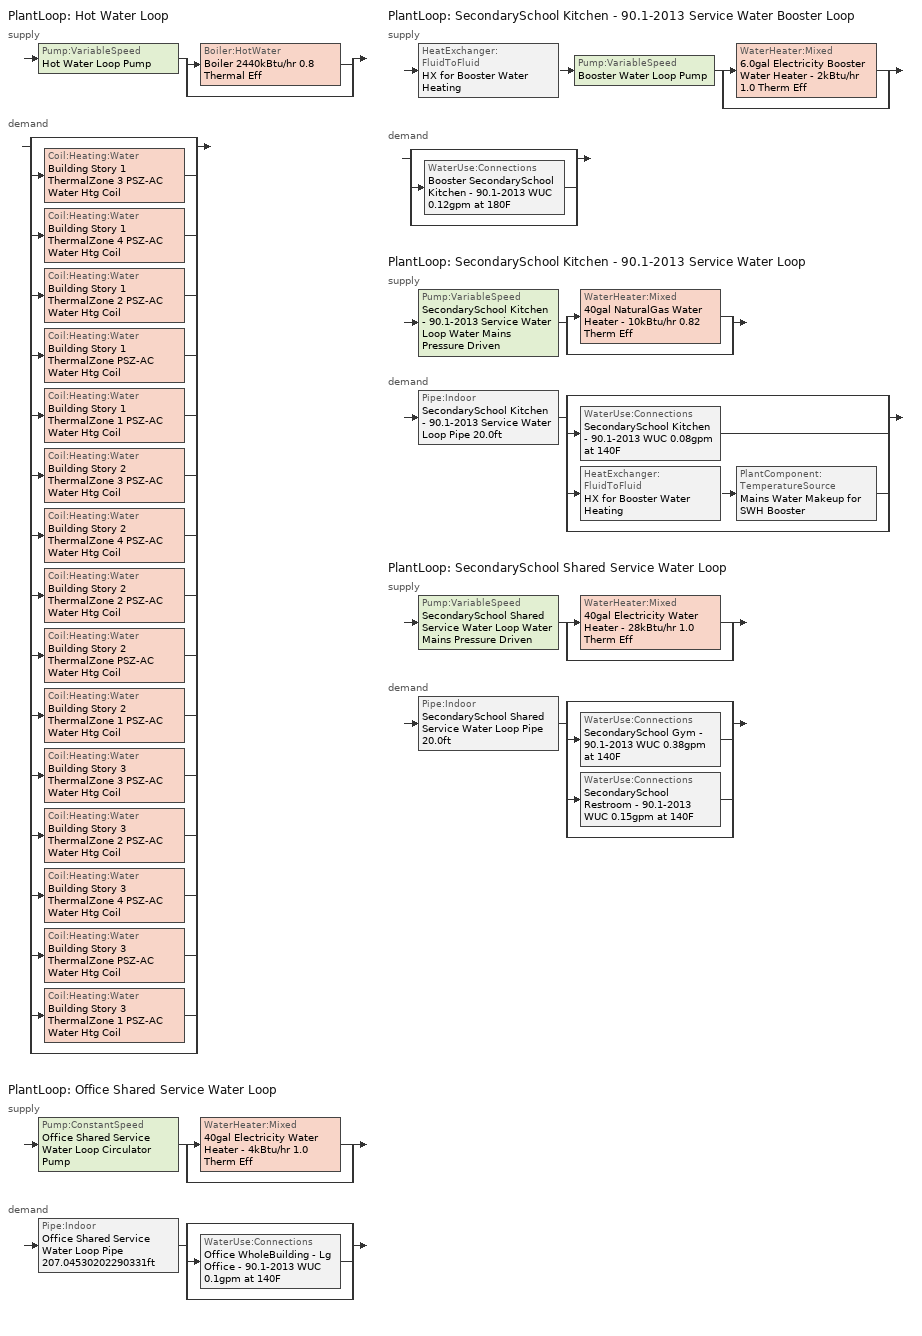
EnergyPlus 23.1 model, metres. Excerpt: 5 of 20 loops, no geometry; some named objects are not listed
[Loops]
PlantLoop 'Hot Water Loop'
 supply: Pump:VariableSpeed 'Hot Water Loop Pump' > split
  | Boiler:HotWater 'Boiler 2440kBtu/hr 0.8 Thermal Eff'
  | bypass
 demand: split
  | bypass
  | Coil:Heating:Water 'Building Story 1 ThermalZone 3 PSZ-AC Water Htg Coil'
  | Coil:Heating:Water 'Building Story 1 ThermalZone 4 PSZ-AC Water Htg Coil'
  | Coil:Heating:Water 'Building Story 1 ThermalZone 2 PSZ-AC Water Htg Coil'
  | Coil:Heating:Water 'Building Story 1 ThermalZone PSZ-AC Water Htg Coil'
  | Coil:Heating:Water 'Building Story 1 ThermalZone 1 PSZ-AC Water Htg Coil'
  | Coil:Heating:Water 'Building Story 2 ThermalZone 3 PSZ-AC Water Htg Coil'
  | Coil:Heating:Water 'Building Story 2 ThermalZone 4 PSZ-AC Water Htg Coil'
  | Coil:Heating:Water 'Building Story 2 ThermalZone 2 PSZ-AC Water Htg Coil'
  | Coil:Heating:Water 'Building Story 2 ThermalZone PSZ-AC Water Htg Coil'
  | Coil:Heating:Water 'Building Story 2 ThermalZone 1 PSZ-AC Water Htg Coil'
  | Coil:Heating:Water 'Building Story 3 ThermalZone 3 PSZ-AC Water Htg Coil'
  | Coil:Heating:Water 'Building Story 3 ThermalZone 2 PSZ-AC Water Htg Coil'
  | Coil:Heating:Water 'Building Story 3 ThermalZone 4 PSZ-AC Water Htg Coil'
  | Coil:Heating:Water 'Building Story 3 ThermalZone PSZ-AC Water Htg Coil'
  | Coil:Heating:Water 'Building Story 3 ThermalZone 1 PSZ-AC Water Htg Coil'
  | bypass
PlantLoop 'Office Shared Service Water Loop'
 supply: Pump:ConstantSpeed 'Office Shared Service Water Loop Circulator Pump' > split
  | WaterHeater:Mixed '40gal Electricity Water Heater - 4kBtu/hr 1.0 Therm Eff'
  | bypass
 demand: Pipe:Indoor 'Office Shared Service Water Loop Pipe 207.04530202290331ft' > split
  | bypass
  | WaterUse:Connections 'Office WholeBuilding - Lg Office - 90.1-2013 WUC 0.1gpm at 140F'
  | bypass
PlantLoop 'SecondarySchool Kitchen - 90.1-2013 Service Water Booster Loop'
 supply: HeatExchanger:FluidToFluid 'HX for Booster Water Heating' > Pump:VariableSpeed 'Booster Water Loop Pump' > split
  | WaterHeater:Mixed '6.0gal Electricity Booster Water Heater - 2kBtu/hr 1.0 Therm Eff'
  | bypass
 demand: split
  | bypass
  | WaterUse:Connections 'Booster SecondarySchool Kitchen - 90.1-2013 WUC 0.12gpm at 180F'
  | bypass
PlantLoop 'SecondarySchool Kitchen - 90.1-2013 Service Water Loop'
 supply: Pump:VariableSpeed 'SecondarySchool Kitchen - 90.1-2013 Service Water Loop Water Mains Pressure Driven' > split
  | WaterHeater:Mixed '40gal NaturalGas Water Heater - 10kBtu/hr 0.82 Therm Eff'
  | bypass
 demand: Pipe:Indoor 'SecondarySchool Kitchen - 90.1-2013 Service Water Loop Pipe 20.0ft' > split
  | bypass
  | WaterUse:Connections 'SecondarySchool Kitchen - 90.1-2013 WUC 0.08gpm at 140F'
  | HeatExchanger:FluidToFluid 'HX for Booster Water Heating' > PlantComponent:TemperatureSource 'Mains Water Makeup for SWH Booster'
  | bypass
PlantLoop 'SecondarySchool Shared Service Water Loop'
 supply: Pump:VariableSpeed 'SecondarySchool Shared Service Water Loop Water Mains Pressure Driven' > split
  | WaterHeater:Mixed '40gal Electricity Water Heater - 28kBtu/hr 1.0 Therm Eff'
  | bypass
 demand: Pipe:Indoor 'SecondarySchool Shared Service Water Loop Pipe 20.0ft' > split
  | bypass
  | WaterUse:Connections 'SecondarySchool Gym - 90.1-2013 WUC 0.38gpm at 140F'
  | WaterUse:Connections 'SecondarySchool Restroom - 90.1-2013 WUC 0.15gpm at 140F'
  | bypass
[Material] Roughness=Smooth; Thickness {m}=0.001143; Conductivity {W/m-K}=386; Density {kg/m3}=8906.27; Specific Heat {J/kg-K}=385.1856; Thermal Absorptance=0.9; Solar Absorptance=0.7; Visible Absorptance=0.7
Copper pipe 0.75in type L; Copper pipe 0.75in type L 1; Copper pipe 0.75in type L 2
[Construction]
Uninsulated copper pipe 0.75in type L: Copper pipe 0.75in type L
Uninsulated copper pipe 0.75in type L 1: Copper pipe 0.75in type L 1
Uninsulated copper pipe 0.75in type L 2: Copper pipe 0.75in type L 2
[Daylighting:Controls]
Building Story 3 ThermalZone 4 DaylightingControls: Zone or Space=Building Story 3 ThermalZone 4; Lighting Control Type=Stepped; Minimum Input Power Fraction for Continuous or ContinuousOff Dimming Control=0.3; Minimum Light Output Fraction for Continuous or ContinuousOff Dimming Control=0.2; Number of Stepped Control Steps=3; Probability Lighting will be Reset When Needed in Manual Stepped Control=1; Glare Calculation Daylighting Reference Point=Building Story 3 Space 4 Daylt Sensor 1; Glare Calculation Azimuth Angle of View Direction Clockwise from Zone y-Axis {deg}=-0; Maximum Allowable Discomfort Glare Index=22; Daylighting Reference Point 1=Building Story 3 Space 4 Daylt Sensor 1; Fraction of Lights Controlled by Reference Point 1=0.463; Illuminance Setpoint at Reference Point 1 {lux}=377; Daylighting Reference Point 2=Building Story 3 Space 4 Daylt Sensor 2; Fraction of Lights Controlled by Reference Point 2=0.102; Illuminance Setpoint at Reference Point 2 {lux}=377
[Coil:Heating:Water] Availability Schedule=Always On Discrete; U-Factor Times Area Value {W/K}=Autosize; Maximum Water Flow Rate {m3/s}=Autosize; Performance Input Method=UFactorTimesAreaAndDesignWaterFlowRate; Rated Capacity {W}=Autosize; Rated Inlet Water Temperature {C}=82.2222; Rated Inlet Air Temperature {C}=7.22222; Rated Outlet Water Temperature {C}=71.1111; Rated Outlet Air Temperature {C}=50; Rated Ratio for Air and Water Convection=0.5
Building Story 1 ThermalZone 1 PSZ-AC Water Htg Coil; Building Story 1 ThermalZone 2 PSZ-AC Water Htg Coil; Building Story 1 ThermalZone 3 PSZ-AC Water Htg Coil; Building Story 1 ThermalZone 4 PSZ-AC Water Htg Coil; Building Story 1 ThermalZone PSZ-AC Water Htg Coil; Building Story 2 ThermalZone 1 PSZ-AC Water Htg Coil; Building Story 2 ThermalZone 2 PSZ-AC Water Htg Coil; Building Story 2 ThermalZone 3 PSZ-AC Water Htg Coil; Building Story 2 ThermalZone 4 PSZ-AC Water Htg Coil; Building Story 2 ThermalZone PSZ-AC Water Htg Coil; Building Story 3 ThermalZone 1 PSZ-AC Water Htg Coil; Building Story 3 ThermalZone 2 PSZ-AC Water Htg Coil; Building Story 3 ThermalZone 3 PSZ-AC Water Htg Coil; Building Story 3 ThermalZone 4 PSZ-AC Water Htg Coil; Building Story 3 ThermalZone PSZ-AC Water Htg Coil
[PlantLoop] Fluid Type=Water; Maximum Loop Flow Rate {m3/s}=Autosize; Minimum Loop Flow Rate {m3/s}=0; Plant Loop Volume {m3}=Autocalculate; Load Distribution Scheme=Optimal; Plant Loop Demand Calculation Scheme=SingleSetpoint; Common Pipe Simulation=None
Name | Plant Equipment Operation Scheme | Maximum Loop Temperature {C} | Minimum Loop Temperature {C}
Hot Water Loop | Hot Water Loop Operation Schemes | 100 | 10
Office Shared Service Water Loop | Office Shared Service Water Loop Operation Schemes | 60 | 10
SecondarySchool Kitchen - 90.1-2013 Service Water Booster Loop | SecondarySchool Kitchen - 90.1-2013 Service Water Booster Loop Operation Schemes | 100 | 0
SecondarySchool Kitchen - 90.1-2013 Service Water Loop | SecondarySchool Kitchen - 90.1-2013 Service Water Loop Operation Schemes | 60 | 10
SecondarySchool Shared Service Water Loop | SecondarySchool Shared Service Water Loop Operation Schemes | 60 | 10
[Sizing:Plant] Loop Type=Heating; Sizing Option=NonCoincident; Zone Timesteps in Averaging Window=1; Coincident Sizing Factor Mode=None
Name | Design Loop Exit Temperature {C} | Loop Design Temperature Difference {deltaC}
Hot Water Loop | 82.2222 | 11.1111
Office Shared Service Water Loop; SecondarySchool Kitchen - 90.1-2013 Service Water Loop; SecondarySchool Shared Service Water Loop | 60 | 5
SecondarySchool Kitchen - 90.1-2013 Service Water Booster Loop | 82.2222 | 5
[Pump:VariableSpeed] Design Maximum Flow Rate {m3/s}=Autosize; Fraction of Motor Inefficiencies to Fluid Stream=0; Coefficient 1 of the Part Load Performance Curve=0; Coefficient 2 of the Part Load Performance Curve=3.2485; Coefficient 3 of the Part Load Performance Curve=-4.7443; Coefficient 4 of the Part Load Performance Curve=2.5294; Design Minimum Flow Rate {m3/s}=0; Pump Control Type=Intermittent; Skin Loss Radiative Fraction=0.5; Design Power Sizing Method=PowerPerFlowPerPressure; Design Electric Power per Unit Flow Rate {W/(m3/s)}=348701.1; Design Shaft Power per Unit Flow Rate per Unit Head {W/((m3/s)-Pa)}=1.28205; Design Minimum Flow Rate Fraction=0
Name | Design Pump Head {Pa} | Design Power Consumption {W} | Motor Efficiency
Hot Water Loop Pump | 179344 | Autosize | 0.895
Booster Water Loop Pump | 0 | 0 | 1
SecondarySchool Kitchen - 90.1-2013 Service Water Loop Water Mains Pressure Driven; SecondarySchool Shared Service Water Loop Water Mains Pressure Driven | 0.001 | Autosize | 0.7
[Boiler:HotWater]
Boiler 2440kBtu/hr 0.8 Thermal Eff: Fuel Type=NaturalGas; Nominal Capacity {W}=Autosize; Nominal Thermal Efficiency=0.8; Efficiency Curve Temperature Evaluation Variable=LeavingBoiler; Normalized Boiler Efficiency Curve=Boiler with Minimum Turndown; Design Water Flow Rate {m3/s}=Autosize; Minimum Part Load Ratio=0; Maximum Part Load Ratio=1.2; Optimum Part Load Ratio=1; Water Outlet Upper Temperature Limit {C}=95; Boiler Flow Mode=LeavingSetpointModulated; Parasitic Electric Load {W}=0; Sizing Factor=1
[SetpointManager:Scheduled] Control Variable=Temperature
Name | Schedule | Setpoint Node or NodeList
Hot Water Loop Setpoint Manager | Hot Water Loop Temp - 180F | Hot Water Loop Supply Outlet Node
Service hot water setpoint manager 1 | Service Water Loop Temp - 140F | Office Shared Service Water Loop Supply Outlet Node
Hot water booster setpoint manager | Service Water Booster Temp - 180.00000000000006F | SecondarySchool Kitchen - 90.1-2013 Service Water Booster Loop Supply Outlet Node
Service hot water setpoint manager | Service Water Loop Temp - 140F | SecondarySchool Kitchen - 90.1-2013 Service Water Loop Supply Outlet Node
Service hot water setpoint manager 2 | Service Water Loop Temp - 140F | SecondarySchool Shared Service Water Loop Supply Outlet Node
[PlantEquipmentOperationSchemes] Control Scheme 1 Schedule=Always On Discrete
Name | Control Scheme 1
Hot Water Loop Operation Schemes | Hot Water Loop Heating Operation Scheme
Office Shared Service Water Loop Operation Schemes | Office Shared Service Water Loop Heating Operation Scheme
SecondarySchool Kitchen - 90.1-2013 Service Water Booster Loop Operation Schemes | SecondarySchool Kitchen - 90.1-2013 Service Water Booster Loop Heating Operation Scheme
SecondarySchool Kitchen - 90.1-2013 Service Water Loop Operation Schemes | SecondarySchool Kitchen - 90.1-2013 Service Water Loop Heating Operation Scheme
SecondarySchool Shared Service Water Loop Operation Schemes | SecondarySchool Shared Service Water Loop Heating Operation Scheme
[PlantEquipmentOperation:HeatingLoad] Load Range 1 Lower Limit {W}=0; Load Range 1 Upper Limit {W}=1000000000
Name | Range 1 Equipment List
Hot Water Loop Heating Operation Scheme | Hot Water Loop Heating Equipment List
Office Shared Service Water Loop Heating Operation Scheme | Office Shared Service Water Loop Heating Equipment List
SecondarySchool Kitchen - 90.1-2013 Service Water Booster Loop Heating Operation Scheme | SecondarySchool Kitchen - 90.1-2013 Service Water Booster Loop Heating Equipment List
SecondarySchool Kitchen - 90.1-2013 Service Water Loop Heating Operation Scheme | SecondarySchool Kitchen - 90.1-2013 Service Water Loop Heating Equipment List
SecondarySchool Shared Service Water Loop Heating Operation Scheme | SecondarySchool Shared Service Water Loop Heating Equipment List
[PlantEquipmentList]
Hot Water Loop Heating Equipment List: Boiler 2440kBtu/hr 0.8 Thermal Eff
Office Shared Service Water Loop Heating Equipment List: 40gal Electricity Water Heater - 4kBtu/hr 1.0 Therm Eff
SecondarySchool Kitchen - 90.1-2013 Service Water Booster Loop Heating Equipment List: HX for Booster Water Heating, 6.0gal Electricity Booster Water Heater - 2kBtu/hr 1.0 Therm Eff
SecondarySchool Kitchen - 90.1-2013 Service Water Loop Heating Equipment List: 40gal NaturalGas Water Heater - 10kBtu/hr 0.82 Therm Eff
SecondarySchool Shared Service Water Loop Heating Equipment List: 40gal Electricity Water Heater - 28kBtu/hr 1.0 Therm Eff
[Pump:ConstantSpeed]
Office Shared Service Water Loop Circulator Pump: Design Flow Rate {m3/s}=Autosize; Design Pump Head {Pa}=29890.7; Design Power Consumption {W}=Autosize; Motor Efficiency=0.7; Fraction of Motor Inefficiencies to Fluid Stream=0; Pump Control Type=Intermittent; Design Power Sizing Method=PowerPerFlowPerPressure; Design Electric Power per Unit Flow Rate {W/(m3/s)}=348701.1; Design Shaft Power per Unit Flow Rate per Unit Head {W/((m3/s)-Pa)}=1.28205
[WaterHeater:Mixed] Deadband Temperature Difference {deltaC}=2; Heater Control Type=Cycle; Heater Ignition Minimum Flow Rate {m3/s}=0; Heater Ignition Delay {s}=0; Off Cycle Parasitic Fuel Consumption Rate {W}=0; Off Cycle Parasitic Heat Fraction to Tank=0; On Cycle Parasitic Fuel Consumption Rate {W}=0; On Cycle Parasitic Heat Fraction to Tank=0; Ambient Temperature Indicator=Schedule; Off Cycle Loss Fraction to Zone=1; On Cycle Loss Fraction to Zone=1; Use Side Effectiveness=1; Source Side Effectiveness=1; Use Side Design Flow Rate {m3/s}=Autosize; Source Side Design Flow Rate {m3/s}=Autosize; Indirect Water Heating Recovery Time {hr}=1.5; Source Side Flow Control Mode=IndirectHeatPrimarySetpoint
Name | Tank Volume {m3} | Setpoint Temperature Schedule | Maximum Temperature Limit {C} | Heater Maximum Capacity {W} | Heater Fuel Type | Heater Thermal Efficiency | Off Cycle Parasitic Fuel Type | On Cycle Parasitic Fuel Type | Ambient Temperature Schedule | Off Cycle Loss Coefficient to Ambient Temperature {W/K} | On Cycle Loss Coefficient to Ambient Temperature {W/K}
40gal Electricity Water Heater - 4kBtu/hr 1.0 Therm Eff | 0.151416 | Service Water Loop Temp - 140F | 60 | 1091.08 | Electricity | 1 | Electricity | Electricity | Water Heater Ambient Temp Schedule - 71.6f | 1.20802 | 1.20802
6.0gal Electricity Booster Water Heater - 2kBtu/hr 1.0 Therm Eff | 0.0227125 | Service Water Booster Temp - 180.00000000000006F | 82.2222 | 572.481 | Electricity | 1 | Electricity | Electricity | Water Heater Ambient Temp Schedule - 71.6 | 1.05486 | 1.05486
40gal NaturalGas Water Heater - 10kBtu/hr 0.82 Therm Eff | 0.151416 | Service Water Loop Temp - 140F | 60 | 2981.67 | NaturalGas | 0.82 | NaturalGas | NaturalGas | Water Heater Ambient Temp Schedule - 71.6f | 1.04315 | 1.04315
40gal Electricity Water Heater - 28kBtu/hr 1.0 Therm Eff | 0.151416 | Service Water Loop Temp - 140F | 60 | 8191.16 | Electricity | 1 | Electricity | Electricity | Water Heater Ambient Temp Schedule - 71.6f | 1.20802 | 1.20802
[WaterHeater:Sizing] Design Mode=PeakDraw; Time Storage Can Meet Peak Draw {hr}=0.538503; Time for Tank Recovery {hr}=0; Nominal Tank Volume for Autosizing Plant Connections {m3}=1
40gal Electricity Water Heater - 4kBtu/hr 1.0 Therm Eff; 6.0gal Electricity Booster Water Heater - 2kBtu/hr 1.0 Therm Eff; 40gal NaturalGas Water Heater - 10kBtu/hr 0.82 Therm Eff; 40gal Electricity Water Heater - 28kBtu/hr 1.0 Therm Eff
[Pipe:Indoor] Environment Type=Schedule; Pipe Inside Diameter {m}=0.019939
Name | Construction | Ambient Temperature Schedule | Ambient Air Velocity Schedule | Pipe Length {m}
Office Shared Service Water Loop Pipe 207.04530202290331ft | Uninsulated copper pipe 0.75in type L 1 | Office Shared Service Water Loop Piping Air Temp - 70F | Office Shared Service Water Loop Piping Air Velocity - 0.67mph | 63.1074
SecondarySchool Kitchen - 90.1-2013 Service Water Loop Pipe 20.0ft | Uninsulated copper pipe 0.75in type L | SecondarySchool Kitchen - 90.1-2013 Service Water Loop Piping Air Temp - 70F | SecondarySchool Kitchen - 90.1-2013 Service Water Loop Piping Air Velocity - 0.67mph | 6.096
SecondarySchool Shared Service Water Loop Pipe 20.0ft | Uninsulated copper pipe 0.75in type L 2 | SecondarySchool Shared Service Water Loop Piping Air Temp - 70F | SecondarySchool Shared Service Water Loop Piping Air Velocity - 0.67mph | 6.096
[WaterUse:Connections] Drain Water Heat Exchanger Type=None; Drain Water Heat Exchanger Destination=Plant
Name | Water Use Equipment 1
Office WholeBuilding - Lg Office - 90.1-2013 WUC 0.1gpm at 140F | Office WholeBuilding - Lg Office - 90.1-2013 Service Water Use 0.1gpm at 140F
Booster SecondarySchool Kitchen - 90.1-2013 WUC 0.12gpm at 180F | Booster SecondarySchool Kitchen - 90.1-2013 Service Water Use 0.12gpm at 180F
SecondarySchool Kitchen - 90.1-2013 WUC 0.08gpm at 140F | SecondarySchool Kitchen - 90.1-2013 Service Water Use 0.08gpm at 140F
SecondarySchool Gym - 90.1-2013 WUC 0.38gpm at 140F | SecondarySchool Gym - 90.1-2013 Service Water Use 0.38gpm at 140F
SecondarySchool Restroom - 90.1-2013 WUC 0.15gpm at 140F | SecondarySchool Restroom - 90.1-2013 Service Water Use 0.15gpm at 140F
[WaterUse:Equipment] Sensible Fraction Schedule=Fraction Sensible - 0.2; Latent Fraction Schedule=Fraction Latent - 0.05
Name | Peak Flow Rate {m3/s} | Flow Rate Fraction Schedule | Target Temperature Schedule
Office WholeBuilding - Lg Office - 90.1-2013 Service Water Use 0.1gpm at 140F | 6.5408e-06 | OfficeLarge BLDG_SWH_SCH | Mixed Water At Faucet Temp - 140F
Booster SecondarySchool Kitchen - 90.1-2013 Service Water Use 0.12gpm at 180F | 7.36515e-06 | SchoolSecondary BLDG_SWH_SCH | Mixed Water At Faucet Temp - 180F
SecondarySchool Kitchen - 90.1-2013 Service Water Use 0.08gpm at 140F | 4.9101e-06 | SchoolSecondary BLDG_SWH_SCH | Mixed Water At Faucet Temp - 140F
SecondarySchool Gym - 90.1-2013 Service Water Use 0.38gpm at 140F | 2.40798e-05 | SchoolSecondary BLDG_SWH_SCH | Mixed Water At Faucet Temp - 140F
SecondarySchool Restroom - 90.1-2013 Service Water Use 0.15gpm at 140F | 9.64239e-06 | SchoolSecondary BLDG_SWH_SCH | Mixed Water At Faucet Temp - 140F
[HeatExchanger:FluidToFluid]
HX for Booster Water Heating: Loop Demand Side Design Flow Rate {m3/s}=Autosize; Loop Supply Side Design Flow Rate {m3/s}=Autosize; Heat Exchange Model Type=Ideal; Heat Exchanger U-Factor Times Area Value {W/K}=Autosize; Control Type=UncontrolledOn; Minimum Temperature Difference to Activate Heat Exchanger {deltaC}=0.01; Heat Transfer Metering End Use Type=LoopToLoop; Component Override Cooling Control Temperature Mode=Loop; Sizing Factor=1; Operation Minimum Temperature Limit {C}=0; Operation Maximum Temperature Limit {C}=100
[PlantComponent:TemperatureSource]
Mains Water Makeup for SWH Booster: Design Volume Flow Rate {m3/s}=Autosize; Temperature Specification Type=Scheduled; Source Temperature {C}=8; Source Temperature Schedule=Mains Water Temperature
[Exterior:Lights] Control Option=AstronomicalClock
Name | Schedule | Design Level {W}
Building Facades | Schedule Ruleset 1 | 621.697
Main Entries | Schedule Ruleset 2 | 240
Other Doors | Schedule Ruleset 2 | 187.172
Parking Areas and Drives | Schedule Ruleset 2 | 2953.32
[Schedule:Day:Interval]
Fraction Latent - 0.05 Default: No, 24:00, 0.05
Fraction Sensible - 0.2 Default: No, 24:00, 0.2
Hot Water Loop Temp - 180F Default; Mixed Water At Faucet Temp - 180F Default; Service Water Booster Temp - 180.00000000000006F Default: No, 24:00, 82.2222
Mixed Water At Faucet Temp - 140F Default; Service Water Loop Temp - 140F Default: No, 24:00, 60
Office Shared Service Water Loop Piping Air Temp - 70F Default; SecondarySchool Kitchen - 90.1-2013 Service Water Loop Piping Air Temp - 70F Default; SecondarySchool Shared Service Water Loop Piping Air Temp - 70F Default: No, 24:00, 21.1111
Office Shared Service Water Loop Piping Air Velocity - 0.67mph Default; SecondarySchool Kitchen - 90.1-2013 Service Water Loop Piping Air Velocity - 0.67mph Default; SecondarySchool Shared Service Water Loop Piping Air Velocity - 0.67mph Default: No, 24:00, 0.3
OfficeLarge BLDG_SWH_SCH Default: No, 06:00, 0, 07:00, 0.07, 11:00, 0.04, 13:00, 0.06, 14:00, 0.09, 15:00, 0.06, 21:00, 0.04, 22:00, 0.07, 24:00, 0.04
OfficeLarge BLDG_SWH_SCH SmrDsn|Wkdy Day; OfficeLarge BLDG_SWH_SCH Summer Design Day: No, 06:00, 0, 07:00, 0.07, 08:00, 0.19, 09:00, 0.35, 10:00, 0.38, 11:00, 0.39, 12:00, 0.47, 13:00, 0.57, 14:00, 0.54, 15:00, 0.34, 16:00, 0.33, 17:00, 0.44, 18:00, 0.26, 19:00, 0.21, 20:00, 0.15, 21:00, 0.17, 22:00, 0.08, 24:00, 0.05
OfficeLarge BLDG_SWH_SCH Winter Design Day; OfficeLarge BLDG_SWH_SCH WntrDsn|Sat Day: No, 06:00, 0, 07:00, 0.07, 08:00, 0.11, 09:00, 0.15, 10:00, 0.21, 11:00, 0.19, 12:00, 0.23, 13:00, 0.2, 14:00, 0.19, 15:00, 0.15, 16:00, 0.13, 17:00, 0.14, 21:00, 0.07, 22:00, 0.09, 24:00, 0.05
Schedule Day 103: No, 06:00, 0, 24:00, 1
Schedule Day 104: No, 06:00, 0.7, 24:00, 1
SchoolSecondary BLDG_SWH_SCH Default; SchoolSecondary BLDG_SWH_SCH Sat Day; SchoolSecondary BLDG_SWH_SCH Sun|Sat Day; SchoolSecondary BLDG_SWH_SCH Sun|Sat Day 1: No, 24:00, 0
SchoolSecondary BLDG_SWH_SCH Summer Design Day: No, 07:00, 0.05, 08:00, 0.1, 09:00, 0.34, 10:00, 0.6, 11:00, 0.63, 12:00, 0.72, 13:00, 0.79, 14:00, 0.83, 15:00, 0.61, 16:00, 0.65, 18:00, 0.1, 19:00, 0.19, 20:00, 0.25, 22:00, 0.22, 23:00, 0.12, 24:00, 0.09
SchoolSecondary BLDG_SWH_SCH Winter Design Day: No, 09:00, 0.03, 13:00, 0.05, 24:00, 0.03
SchoolSecondary BLDG_SWH_SCH Wkdy Day; SchoolSecondary BLDG_SWH_SCH Wkdy Day 2: No, 08:00, 0, 09:00, 0.34, 10:00, 0.6, 11:00, 0.63, 12:00, 0.72, 13:00, 0.79, 14:00, 0.83, 15:00, 0.61, 16:00, 0.65, 18:00, 0.1, 19:00, 0.19, 20:00, 0.25, 24:00, 0
SchoolSecondary BLDG_SWH_SCH Wkdy Day 1: No, 08:00, 0, 18:00, 0.1, 19:00, 0.19, 20:00, 0.25, 24:00, 0
Water Heater Ambient Temp Schedule - 71.6 Default; Water Heater Ambient Temp Schedule - 71.6f Default: No, 24:00, 22
[Schedule:Week:Daily]
Fraction Latent - 0.05 Week Rule - Jan1-Dec31: Fraction Latent - 0.05 Default, Fraction Latent - 0.05 Default, Fraction Latent - 0.05 Default, Fraction Latent - 0.05 Default, Fraction Latent - 0.05 Default, Fraction Latent - 0.05 Default, Fraction Latent - 0.05 Default, Fraction Latent - 0.05 Default, Fraction Latent - 0.05 Default, Fraction Latent - 0.05 Default, Fraction Latent - 0.05 Default, Fraction Latent - 0.05 Default
Fraction Sensible - 0.2 Week Rule - Jan1-Dec31: Fraction Sensible - 0.2 Default, Fraction Sensible - 0.2 Default, Fraction Sensible - 0.2 Default, Fraction Sensible - 0.2 Default, Fraction Sensible - 0.2 Default, Fraction Sensible - 0.2 Default, Fraction Sensible - 0.2 Default, Fraction Sensible - 0.2 Default, Fraction Sensible - 0.2 Default, Fraction Sensible - 0.2 Default, Fraction Sensible - 0.2 Default, Fraction Sensible - 0.2 Default
Hot Water Loop Temp - 180F Week Rule - Jan1-Dec31: Hot Water Loop Temp - 180F Default, Hot Water Loop Temp - 180F Default, Hot Water Loop Temp - 180F Default, Hot Water Loop Temp - 180F Default, Hot Water Loop Temp - 180F Default, Hot Water Loop Temp - 180F Default, Hot Water Loop Temp - 180F Default, Hot Water Loop Temp - 180F Default, Hot Water Loop Temp - 180F Default, Hot Water Loop Temp - 180F Default, Hot Water Loop Temp - 180F Default, Hot Water Loop Temp - 180F Default
Mixed Water At Faucet Temp - 140F Week Rule - Jan1-Dec31: Mixed Water At Faucet Temp - 140F Default, Mixed Water At Faucet Temp - 140F Default, Mixed Water At Faucet Temp - 140F Default, Mixed Water At Faucet Temp - 140F Default, Mixed Water At Faucet Temp - 140F Default, Mixed Water At Faucet Temp - 140F Default, Mixed Water At Faucet Temp - 140F Default, Mixed Water At Faucet Temp - 140F Default, Mixed Water At Faucet Temp - 140F Default, Mixed Water At Faucet Temp - 140F Default, Mixed Water At Faucet Temp - 140F Default, Mixed Water At Faucet Temp - 140F Default
Mixed Water At Faucet Temp - 180F Week Rule - Jan1-Dec31: Mixed Water At Faucet Temp - 180F Default, Mixed Water At Faucet Temp - 180F Default, Mixed Water At Faucet Temp - 180F Default, Mixed Water At Faucet Temp - 180F Default, Mixed Water At Faucet Temp - 180F Default, Mixed Water At Faucet Temp - 180F Default, Mixed Water At Faucet Temp - 180F Default, Mixed Water At Faucet Temp - 180F Default, Mixed Water At Faucet Temp - 180F Default, Mixed Water At Faucet Temp - 180F Default, Mixed Water At Faucet Temp - 180F Default, Mixed Water At Faucet Temp - 180F Default
Office Shared Service Water Loop Piping Air Temp - 70F Week Rule - Jan1-Dec31: Office Shared Service Water Loop Piping Air Temp - 70F Default, Office Shared Service Water Loop Piping Air Temp - 70F Default, Office Shared Service Water Loop Piping Air Temp - 70F Default, Office Shared Service Water Loop Piping Air Temp - 70F Default, Office Shared Service Water Loop Piping Air Temp - 70F Default, Office Shared Service Water Loop Piping Air Temp - 70F Default, Office Shared Service Water Loop Piping Air Temp - 70F Default, Office Shared Service Water Loop Piping Air Temp - 70F Default, Office Shared Service Water Loop Piping Air Temp - 70F Default, Office Shared Service Water Loop Piping Air Temp - 70F Default, Office Shared Service Water Loop Piping Air Temp - 70F Default, Office Shared Service Water Loop Piping Air Temp - 70F Default
Office Shared Service Water Loop Piping Air Velocity - 0.67mph Week Rule - Jan1-Dec31: Office Shared Service Water Loop Piping Air Velocity - 0.67mph Default, Office Shared Service Water Loop Piping Air Velocity - 0.67mph Default, Office Shared Service Water Loop Piping Air Velocity - 0.67mph Default, Office Shared Service Water Loop Piping Air Velocity - 0.67mph Default, Office Shared Service Water Loop Piping Air Velocity - 0.67mph Default, Office Shared Service Water Loop Piping Air Velocity - 0.67mph Default, Office Shared Service Water Loop Piping Air Velocity - 0.67mph Default, Office Shared Service Water Loop Piping Air Velocity - 0.67mph Default, Office Shared Service Water Loop Piping Air Velocity - 0.67mph Default, Office Shared Service Water Loop Piping Air Velocity - 0.67mph Default, Office Shared Service Water Loop Piping Air Velocity - 0.67mph Default, Office Shared Service Water Loop Piping Air Velocity - 0.67mph Default
OfficeLarge BLDG_SWH_SCH Week Rule - Jan1-Jan1: OfficeLarge BLDG_SWH_SCH WntrDsn|Sat Day, OfficeLarge BLDG_SWH_SCH WntrDsn|Sat Day, OfficeLarge BLDG_SWH_SCH WntrDsn|Sat Day, OfficeLarge BLDG_SWH_SCH WntrDsn|Sat Day, OfficeLarge BLDG_SWH_SCH WntrDsn|Sat Day, OfficeLarge BLDG_SWH_SCH WntrDsn|Sat Day, OfficeLarge BLDG_SWH_SCH WntrDsn|Sat Day, OfficeLarge BLDG_SWH_SCH Default, OfficeLarge BLDG_SWH_SCH Summer Design Day, OfficeLarge BLDG_SWH_SCH Winter Design Day, OfficeLarge BLDG_SWH_SCH Default, OfficeLarge BLDG_SWH_SCH Default
OfficeLarge BLDG_SWH_SCH Week Rule - Jan2-Dec31: OfficeLarge BLDG_SWH_SCH Default, OfficeLarge BLDG_SWH_SCH SmrDsn|Wkdy Day, OfficeLarge BLDG_SWH_SCH SmrDsn|Wkdy Day, OfficeLarge BLDG_SWH_SCH SmrDsn|Wkdy Day, OfficeLarge BLDG_SWH_SCH SmrDsn|Wkdy Day, OfficeLarge BLDG_SWH_SCH SmrDsn|Wkdy Day, OfficeLarge BLDG_SWH_SCH WntrDsn|Sat Day, OfficeLarge BLDG_SWH_SCH Default, OfficeLarge BLDG_SWH_SCH Summer Design Day, OfficeLarge BLDG_SWH_SCH Winter Design Day, OfficeLarge BLDG_SWH_SCH Default, OfficeLarge BLDG_SWH_SCH Default
Schedule Ruleset 1 Week Rule - Jan1-Dec31: Schedule Day 103, Schedule Day 103, Schedule Day 103, Schedule Day 103, Schedule Day 103, Schedule Day 103, Schedule Day 103, Schedule Day 103, Schedule Day 103, Schedule Day 103, Schedule Day 103, Schedule Day 103
Schedule Ruleset 2 Week Rule - Jan1-Dec31: Schedule Day 104, Schedule Day 104, Schedule Day 104, Schedule Day 104, Schedule Day 104, Schedule Day 104, Schedule Day 104, Schedule Day 104, Schedule Day 104, Schedule Day 104, Schedule Day 104, Schedule Day 104
SchoolSecondary BLDG_SWH_SCH Week Rule - Jan1-Jan1: SchoolSecondary BLDG_SWH_SCH Sun|Sat Day, SchoolSecondary BLDG_SWH_SCH Sun|Sat Day, SchoolSecondary BLDG_SWH_SCH Sun|Sat Day, SchoolSecondary BLDG_SWH_SCH Sun|Sat Day, SchoolSecondary BLDG_SWH_SCH Sun|Sat Day, SchoolSecondary BLDG_SWH_SCH Sun|Sat Day, SchoolSecondary BLDG_SWH_SCH Sun|Sat Day, SchoolSecondary BLDG_SWH_SCH Default, SchoolSecondary BLDG_SWH_SCH Summer Design Day, SchoolSecondary BLDG_SWH_SCH Winter Design Day, SchoolSecondary BLDG_SWH_SCH Default, SchoolSecondary BLDG_SWH_SCH Default
SchoolSecondary BLDG_SWH_SCH Week Rule - Jan2-Jun11: SchoolSecondary BLDG_SWH_SCH Sun|Sat Day, SchoolSecondary BLDG_SWH_SCH Wkdy Day, SchoolSecondary BLDG_SWH_SCH Wkdy Day, SchoolSecondary BLDG_SWH_SCH Wkdy Day, SchoolSecondary BLDG_SWH_SCH Wkdy Day, SchoolSecondary BLDG_SWH_SCH Wkdy Day, SchoolSecondary BLDG_SWH_SCH Sun|Sat Day, SchoolSecondary BLDG_SWH_SCH Default, SchoolSecondary BLDG_SWH_SCH Summer Design Day, SchoolSecondary BLDG_SWH_SCH Winter Design Day, SchoolSecondary BLDG_SWH_SCH Default, SchoolSecondary BLDG_SWH_SCH Default
SchoolSecondary BLDG_SWH_SCH Week Rule - Jun12-Jun18: SchoolSecondary BLDG_SWH_SCH Sun|Sat Day, SchoolSecondary BLDG_SWH_SCH Wkdy Day, SchoolSecondary BLDG_SWH_SCH Wkdy Day, SchoolSecondary BLDG_SWH_SCH Wkdy Day, SchoolSecondary BLDG_SWH_SCH Wkdy Day 1, SchoolSecondary BLDG_SWH_SCH Wkdy Day 1, SchoolSecondary BLDG_SWH_SCH Sun|Sat Day 1, SchoolSecondary BLDG_SWH_SCH Default, SchoolSecondary BLDG_SWH_SCH Summer Design Day, SchoolSecondary BLDG_SWH_SCH Winter Design Day, SchoolSecondary BLDG_SWH_SCH Default, SchoolSecondary BLDG_SWH_SCH Default
SchoolSecondary BLDG_SWH_SCH Week Rule - Jun19-Sep10: SchoolSecondary BLDG_SWH_SCH Sun|Sat Day 1, SchoolSecondary BLDG_SWH_SCH Wkdy Day 1, SchoolSecondary BLDG_SWH_SCH Wkdy Day 1, SchoolSecondary BLDG_SWH_SCH Wkdy Day 1, SchoolSecondary BLDG_SWH_SCH Wkdy Day 1, SchoolSecondary BLDG_SWH_SCH Wkdy Day 1, SchoolSecondary BLDG_SWH_SCH Sun|Sat Day 1, SchoolSecondary BLDG_SWH_SCH Default, SchoolSecondary BLDG_SWH_SCH Summer Design Day, SchoolSecondary BLDG_SWH_SCH Winter Design Day, SchoolSecondary BLDG_SWH_SCH Default, SchoolSecondary BLDG_SWH_SCH Default
SchoolSecondary BLDG_SWH_SCH Week Rule - Sep11-Sep17: SchoolSecondary BLDG_SWH_SCH Sun|Sat Day 1, SchoolSecondary BLDG_SWH_SCH Wkdy Day 1, SchoolSecondary BLDG_SWH_SCH Wkdy Day 1, SchoolSecondary BLDG_SWH_SCH Wkdy Day 1, SchoolSecondary BLDG_SWH_SCH Wkdy Day 1, SchoolSecondary BLDG_SWH_SCH Wkdy Day 2, SchoolSecondary BLDG_SWH_SCH Sat Day, SchoolSecondary BLDG_SWH_SCH Default, SchoolSecondary BLDG_SWH_SCH Summer Design Day, SchoolSecondary BLDG_SWH_SCH Winter Design Day, SchoolSecondary BLDG_SWH_SCH Default, SchoolSecondary BLDG_SWH_SCH Default
SchoolSecondary BLDG_SWH_SCH Week Rule - Sep18-Dec31: SchoolSecondary BLDG_SWH_SCH Default, SchoolSecondary BLDG_SWH_SCH Wkdy Day 2, SchoolSecondary BLDG_SWH_SCH Wkdy Day 2, SchoolSecondary BLDG_SWH_SCH Wkdy Day 2, SchoolSecondary BLDG_SWH_SCH Wkdy Day 2, SchoolSecondary BLDG_SWH_SCH Wkdy Day 2, SchoolSecondary BLDG_SWH_SCH Sat Day, SchoolSecondary BLDG_SWH_SCH Default, SchoolSecondary BLDG_SWH_SCH Summer Design Day, SchoolSecondary BLDG_SWH_SCH Winter Design Day, SchoolSecondary BLDG_SWH_SCH Default, SchoolSecondary BLDG_SWH_SCH Default
SecondarySchool Kitchen - 90.1-2013 Service Water Loop Piping Air Temp - 70F Week Rule - Jan1-Dec31: SecondarySchool Kitchen - 90.1-2013 Service Water Loop Piping Air Temp - 70F Default, SecondarySchool Kitchen - 90.1-2013 Service Water Loop Piping Air Temp - 70F Default, SecondarySchool Kitchen - 90.1-2013 Service Water Loop Piping Air Temp - 70F Default, SecondarySchool Kitchen - 90.1-2013 Service Water Loop Piping Air Temp - 70F Default, SecondarySchool Kitchen - 90.1-2013 Service Water Loop Piping Air Temp - 70F Default, SecondarySchool Kitchen - 90.1-2013 Service Water Loop Piping Air Temp - 70F Default, SecondarySchool Kitchen - 90.1-2013 Service Water Loop Piping Air Temp - 70F Default, SecondarySchool Kitchen - 90.1-2013 Service Water Loop Piping Air Temp - 70F Default, SecondarySchool Kitchen - 90.1-2013 Service Water Loop Piping Air Temp - 70F Default, SecondarySchool Kitchen - 90.1-2013 Service Water Loop Piping Air Temp - 70F Default, SecondarySchool Kitchen - 90.1-2013 Service Water Loop Piping Air Temp - 70F Default, SecondarySchool Kitchen - 90.1-2013 Service Water Loop Piping Air Temp - 70F Default
SecondarySchool Kitchen - 90.1-2013 Service Water Loop Piping Air Velocity - 0.67mph Week Rule - Jan1-Dec31: SecondarySchool Kitchen - 90.1-2013 Service Water Loop Piping Air Velocity - 0.67mph Default, SecondarySchool Kitchen - 90.1-2013 Service Water Loop Piping Air Velocity - 0.67mph Default, SecondarySchool Kitchen - 90.1-2013 Service Water Loop Piping Air Velocity - 0.67mph Default, SecondarySchool Kitchen - 90.1-2013 Service Water Loop Piping Air Velocity - 0.67mph Default, SecondarySchool Kitchen - 90.1-2013 Service Water Loop Piping Air Velocity - 0.67mph Default, SecondarySchool Kitchen - 90.1-2013 Service Water Loop Piping Air Velocity - 0.67mph Default, SecondarySchool Kitchen - 90.1-2013 Service Water Loop Piping Air Velocity - 0.67mph Default, SecondarySchool Kitchen - 90.1-2013 Service Water Loop Piping Air Velocity - 0.67mph Default, SecondarySchool Kitchen - 90.1-2013 Service Water Loop Piping Air Velocity - 0.67mph Default, SecondarySchool Kitchen - 90.1-2013 Service Water Loop Piping Air Velocity - 0.67mph Default, SecondarySchool Kitchen - 90.1-2013 Service Water Loop Piping Air Velocity - 0.67mph Default, SecondarySchool Kitchen - 90.1-2013 Service Water Loop Piping Air Velocity - 0.67mph Default
SecondarySchool Shared Service Water Loop Piping Air Temp - 70F Week Rule - Jan1-Dec31: SecondarySchool Shared Service Water Loop Piping Air Temp - 70F Default, SecondarySchool Shared Service Water Loop Piping Air Temp - 70F Default, SecondarySchool Shared Service Water Loop Piping Air Temp - 70F Default, SecondarySchool Shared Service Water Loop Piping Air Temp - 70F Default, SecondarySchool Shared Service Water Loop Piping Air Temp - 70F Default, SecondarySchool Shared Service Water Loop Piping Air Temp - 70F Default, SecondarySchool Shared Service Water Loop Piping Air Temp - 70F Default, SecondarySchool Shared Service Water Loop Piping Air Temp - 70F Default, SecondarySchool Shared Service Water Loop Piping Air Temp - 70F Default, SecondarySchool Shared Service Water Loop Piping Air Temp - 70F Default, SecondarySchool Shared Service Water Loop Piping Air Temp - 70F Default, SecondarySchool Shared Service Water Loop Piping Air Temp - 70F Default
SecondarySchool Shared Service Water Loop Piping Air Velocity - 0.67mph Week Rule - Jan1-Dec31: SecondarySchool Shared Service Water Loop Piping Air Velocity - 0.67mph Default, SecondarySchool Shared Service Water Loop Piping Air Velocity - 0.67mph Default, SecondarySchool Shared Service Water Loop Piping Air Velocity - 0.67mph Default, SecondarySchool Shared Service Water Loop Piping Air Velocity - 0.67mph Default, SecondarySchool Shared Service Water Loop Piping Air Velocity - 0.67mph Default, SecondarySchool Shared Service Water Loop Piping Air Velocity - 0.67mph Default, SecondarySchool Shared Service Water Loop Piping Air Velocity - 0.67mph Default, SecondarySchool Shared Service Water Loop Piping Air Velocity - 0.67mph Default, SecondarySchool Shared Service Water Loop Piping Air Velocity - 0.67mph Default, SecondarySchool Shared Service Water Loop Piping Air Velocity - 0.67mph Default, SecondarySchool Shared Service Water Loop Piping Air Velocity - 0.67mph Default, SecondarySchool Shared Service Water Loop Piping Air Velocity - 0.67mph Default
Service Water Booster Temp - 180.00000000000006F Week Rule - Jan1-Dec31: Service Water Booster Temp - 180.00000000000006F Default, Service Water Booster Temp - 180.00000000000006F Default, Service Water Booster Temp - 180.00000000000006F Default, Service Water Booster Temp - 180.00000000000006F Default, Service Water Booster Temp - 180.00000000000006F Default, Service Water Booster Temp - 180.00000000000006F Default, Service Water Booster Temp - 180.00000000000006F Default, Service Water Booster Temp - 180.00000000000006F Default, Service Water Booster Temp - 180.00000000000006F Default, Service Water Booster Temp - 180.00000000000006F Default, Service Water Booster Temp - 180.00000000000006F Default, Service Water Booster Temp - 180.00000000000006F Default
Service Water Loop Temp - 140F Week Rule - Jan1-Dec31: Service Water Loop Temp - 140F Default, Service Water Loop Temp - 140F Default, Service Water Loop Temp - 140F Default, Service Water Loop Temp - 140F Default, Service Water Loop Temp - 140F Default, Service Water Loop Temp - 140F Default, Service Water Loop Temp - 140F Default, Service Water Loop Temp - 140F Default, Service Water Loop Temp - 140F Default, Service Water Loop Temp - 140F Default, Service Water Loop Temp - 140F Default, Service Water Loop Temp - 140F Default
Water Heater Ambient Temp Schedule - 71.6 Week Rule - Jan1-Dec31: Water Heater Ambient Temp Schedule - 71.6 Default, Water Heater Ambient Temp Schedule - 71.6 Default, Water Heater Ambient Temp Schedule - 71.6 Default, Water Heater Ambient Temp Schedule - 71.6 Default, Water Heater Ambient Temp Schedule - 71.6 Default, Water Heater Ambient Temp Schedule - 71.6 Default, Water Heater Ambient Temp Schedule - 71.6 Default, Water Heater Ambient Temp Schedule - 71.6 Default, Water Heater Ambient Temp Schedule - 71.6 Default, Water Heater Ambient Temp Schedule - 71.6 Default, Water Heater Ambient Temp Schedule - 71.6 Default, Water Heater Ambient Temp Schedule - 71.6 Default
Water Heater Ambient Temp Schedule - 71.6f Week Rule - Jan1-Dec31: Water Heater Ambient Temp Schedule - 71.6f Default, Water Heater Ambient Temp Schedule - 71.6f Default, Water Heater Ambient Temp Schedule - 71.6f Default, Water Heater Ambient Temp Schedule - 71.6f Default, Water Heater Ambient Temp Schedule - 71.6f Default, Water Heater Ambient Temp Schedule - 71.6f Default, Water Heater Ambient Temp Schedule - 71.6f Default, Water Heater Ambient Temp Schedule - 71.6f Default, Water Heater Ambient Temp Schedule - 71.6f Default, Water Heater Ambient Temp Schedule - 71.6f Default, Water Heater Ambient Temp Schedule - 71.6f Default, Water Heater Ambient Temp Schedule - 71.6f Default
[Schedule:Year]
Fraction Latent - 0.05: Fraction Latent - 0.05 Week Rule - Jan1-Dec31, 1, 1, 12, 31
Fraction Sensible - 0.2: Fraction Sensible - 0.2 Week Rule - Jan1-Dec31, 1, 1, 12, 31
Hot Water Loop Temp - 180F: Hot Water Loop Temp - 180F Week Rule - Jan1-Dec31, 1, 1, 12, 31
Mixed Water At Faucet Temp - 140F: Mixed Water At Faucet Temp - 140F Week Rule - Jan1-Dec31, 1, 1, 12, 31
Mixed Water At Faucet Temp - 180F: Mixed Water At Faucet Temp - 180F Week Rule - Jan1-Dec31, 1, 1, 12, 31
Office Shared Service Water Loop Piping Air Temp - 70F: Office Shared Service Water Loop Piping Air Temp - 70F Week Rule - Jan1-Dec31, 1, 1, 12, 31
Office Shared Service Water Loop Piping Air Velocity - 0.67mph: Office Shared Service Water Loop Piping Air Velocity - 0.67mph Week Rule - Jan1-Dec31, 1, 1, 12, 31
OfficeLarge BLDG_SWH_SCH: OfficeLarge BLDG_SWH_SCH Week Rule - Jan1-Jan1, 1, 1, 1, 1, OfficeLarge BLDG_SWH_SCH Week Rule - Jan2-Dec31, 1, 2, 12, 31
Schedule Ruleset 1: Schedule Ruleset 1 Week Rule - Jan1-Dec31, 1, 1, 12, 31
Schedule Ruleset 2: Schedule Ruleset 2 Week Rule - Jan1-Dec31, 1, 1, 12, 31
SchoolSecondary BLDG_SWH_SCH: SchoolSecondary BLDG_SWH_SCH Week Rule - Jan1-Jan1, 1, 1, 1, 1, SchoolSecondary BLDG_SWH_SCH Week Rule - Jan2-Jun11, 1, 2, 6, 11, SchoolSecondary BLDG_SWH_SCH Week Rule - Jun12-Jun18, 6, 12, 6, 18, SchoolSecondary BLDG_SWH_SCH Week Rule - Jun19-Sep10, 6, 19, 9, 10, SchoolSecondary BLDG_SWH_SCH Week Rule - Sep11-Sep17, 9, 11, 9, 17, SchoolSecondary BLDG_SWH_SCH Week Rule - Sep18-Dec31, 9, 18, 12, 31
SecondarySchool Kitchen - 90.1-2013 Service Water Loop Piping Air Temp - 70F: SecondarySchool Kitchen - 90.1-2013 Service Water Loop Piping Air Temp - 70F Week Rule - Jan1-Dec31, 1, 1, 12, 31
SecondarySchool Kitchen - 90.1-2013 Service Water Loop Piping Air Velocity - 0.67mph: SecondarySchool Kitchen - 90.1-2013 Service Water Loop Piping Air Velocity - 0.67mph Week Rule - Jan1-Dec31, 1, 1, 12, 31
SecondarySchool Shared Service Water Loop Piping Air Temp - 70F: SecondarySchool Shared Service Water Loop Piping Air Temp - 70F Week Rule - Jan1-Dec31, 1, 1, 12, 31
SecondarySchool Shared Service Water Loop Piping Air Velocity - 0.67mph: SecondarySchool Shared Service Water Loop Piping Air Velocity - 0.67mph Week Rule - Jan1-Dec31, 1, 1, 12, 31
Service Water Booster Temp - 180.00000000000006F: Service Water Booster Temp - 180.00000000000006F Week Rule - Jan1-Dec31, 1, 1, 12, 31
Service Water Loop Temp - 140F: Service Water Loop Temp - 140F Week Rule - Jan1-Dec31, 1, 1, 12, 31
Water Heater Ambient Temp Schedule - 71.6: Water Heater Ambient Temp Schedule - 71.6 Week Rule - Jan1-Dec31, 1, 1, 12, 31
Water Heater Ambient Temp Schedule - 71.6f: Water Heater Ambient Temp Schedule - 71.6f Week Rule - Jan1-Dec31, 1, 1, 12, 31
[Schedule:Constant]
Always On Discrete: OnOff, 1
Mains Water Temperature: Temperature, 10
[Curve:Cubic]
Boiler with Minimum Turndown: Coefficient1 Constant=0.7791; Coefficient2 x=1.4745; Coefficient3 x**2=-2.5795; Coefficient4 x**3=1.3467; Minimum Value of x=0; Maximum Value of x=1.3
